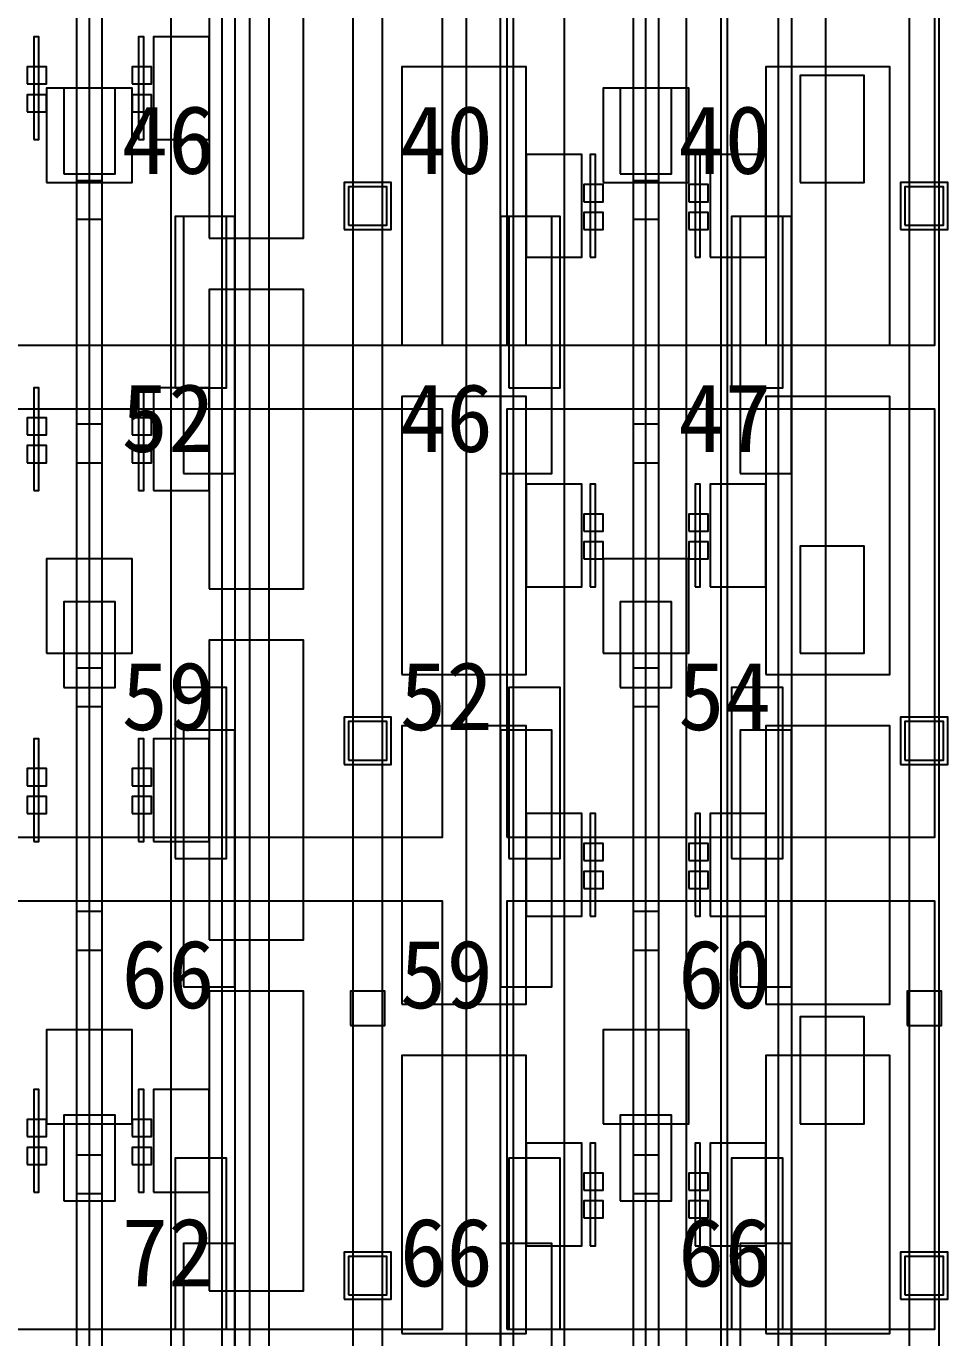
# Model space of a CAD drawing. Header units: metres. Extents: x -1640 to 1560, y -268 to 2338.
# Drawn here: x -256.23 to -234.7, y 991.8 to 1022.45 of the extents above; entities that cross this region are included whole.
import ezdxf

# ---------------------------------------------------------------- set-up
doc = ezdxf.new("R2010")
doc.units = ezdxf.units.M
for name, color, linetype in [('1F_CHL', 4, 'Continuous'), ('1F_PUMP', 2, 'Continuous'), ('1F_SCR', 3, 'Continuous'), ('1F_STRUCT_COLUMN', 8, 'Continuous'), ('2F_CSF_LATERAL_RACK_CONCEPT', 9, 'Continuous'), ('2F_RFG', 5, 'Continuous'), ('2F_STRUCT_COLUMN', 8, 'Continuous'), ('2F_VMB', 6, 'Continuous'), ('3F_CLEANROOM_OVERHEAD_PIPE_DUCT_CONCEPT', 9, 'Continuous'), ('3F_CVD', 3, 'Continuous'), ('3F_DIFF', 4, 'Continuous'), ('3F_EHS_EGRESS_DIST_M', 2, 'Continuous'), ('3F_FOUP', 5, 'Continuous'), ('3F_OHT', 9, 'Continuous'), ('3F_OHTV', 1, 'Continuous'), ('3F_STRUCT_COLUMN', 8, 'Continuous'), ('3F_TBAR', 6, 'Continuous'), ('4F_FFU', 1, 'Continuous'), ('4F_STRUCT_PLENUM_TRUSS_CONCEPT', 9, 'Continuous'), ('5F_CHL', 4, 'Continuous'), ('5F_PUMP', 2, 'Continuous'), ('5F_SCR', 3, 'Continuous'), ('5F_STRUCT_COLUMN', 8, 'Continuous'), ('6F_CSF_LATERAL_RACK_CONCEPT', 9, 'Continuous'), ('6F_RFG', 5, 'Continuous'), ('6F_STRUCT_COLUMN', 8, 'Continuous'), ('6F_VMB', 6, 'Continuous'), ('7F_CLEANROOM_OVERHEAD_PIPE_DUCT_CONCEPT', 9, 'Continuous'), ('7F_CVD', 3, 'Continuous'), ('7F_DIFF', 4, 'Continuous'), ('7F_EHS_EGRESS_DIST_M', 2, 'Continuous'), ('7F_FOUP', 5, 'Continuous'), ('7F_OHT', 9, 'Continuous'), ('7F_OHTV', 1, 'Continuous'), ('7F_STRUCT_COLUMN', 8, 'Continuous'), ('7F_TBAR', 6, 'Continuous'), ('8F_FFU', 1, 'Continuous'), ('8F_STRUCT_PLENUM_TRUSS_CONCEPT', 9, 'Continuous'), ('EHS_TREATED_EXHAUST', 30, 'Continuous'), ('UTIL_ELEC.LV_CONCEPT', 2, 'Continuous'), ('UTIL_PCW.R_CONCEPT', 1, 'Continuous'), ('UTIL_PCW.S_CONCEPT', 6, 'Continuous')]:
    doc.layers.add(name, color=color, linetype=linetype)

msp = doc.modelspace()

# ---------------------------------------------------------------- linework, layer by layer
at = {"layer": '1F_CHL'}
for points in [[(-238.15, 1018.8), (-236.65, 1018.8), (-236.65, 1021.3), (-238.15, 1021.3)], [(-238.15, 1007.8), (-236.65, 1007.8), (-236.65, 1010.3), (-238.15, 1010.3)], [(-238.15, 996.8), (-236.65, 996.8), (-236.65, 999.3), (-238.15, 999.3)]]:
    msp.add_lwpolyline(points, close=True, dxfattribs=at)
at = {"layer": '1F_PUMP'}
for points in [[(-252.75, 1014), (-251.55, 1014), (-251.55, 1018), (-252.75, 1018)], [(-244.95, 1014), (-243.75, 1014), (-243.75, 1018), (-244.95, 1018)], [(-239.75, 1014), (-238.55, 1014), (-238.55, 1018), (-239.75, 1018)], [(-252.75, 1003), (-251.55, 1003), (-251.55, 1007), (-252.75, 1007)], [(-244.95, 1003), (-243.75, 1003), (-243.75, 1007), (-244.95, 1007)], [(-239.75, 1003), (-238.55, 1003), (-238.55, 1007), (-239.75, 1007)], [(-252.75, 992), (-251.55, 992), (-251.55, 996), (-252.75, 996)], [(-244.95, 992), (-243.75, 992), (-243.75, 996), (-244.95, 996)], [(-239.75, 992), (-238.55, 992), (-238.55, 996), (-239.75, 996)]]:
    msp.add_lwpolyline(points, close=True, dxfattribs=at)
at = {"layer": '1F_SCR'}
for points in [[(-255.75, 1018.8), (-253.75, 1018.8), (-253.75, 1021), (-255.75, 1021)], [(-242.75, 1018.8), (-240.75, 1018.8), (-240.75, 1021), (-242.75, 1021)], [(-255.75, 1007.8), (-253.75, 1007.8), (-253.75, 1010), (-255.75, 1010)], [(-242.75, 1007.8), (-240.75, 1007.8), (-240.75, 1010), (-242.75, 1010)], [(-255.75, 996.8), (-253.75, 996.8), (-253.75, 999), (-255.75, 999)], [(-242.75, 996.8), (-240.75, 996.8), (-240.75, 999), (-242.75, 999)]]:
    msp.add_lwpolyline(points, close=True, dxfattribs=at)
at = {"layer": '1F_STRUCT_COLUMN'}
for points in [[(-248.8, 1017.7), (-247.7, 1017.7), (-247.7, 1018.8), (-248.8, 1018.8)], [(-235.8, 1017.7), (-234.7, 1017.7), (-234.7, 1018.8), (-235.8, 1018.8)], [(-248.8, 1005.2), (-247.7, 1005.2), (-247.7, 1006.3), (-248.8, 1006.3)], [(-235.8, 1005.2), (-234.7, 1005.2), (-234.7, 1006.3), (-235.8, 1006.3)], [(-248.8, 992.7), (-247.7, 992.7), (-247.7, 993.8), (-248.8, 993.8)], [(-235.8, 992.7), (-234.7, 992.7), (-234.7, 993.8), (-235.8, 993.8)]]:
    msp.add_lwpolyline(points, close=True, dxfattribs=at)
at = {"layer": '2F_CSF_LATERAL_RACK_CONCEPT'}
for points in [[(-251.35, 891), (-250.55, 891), (-250.55, 1041), (-251.35, 1041)], [(-245.95, 891), (-245.15, 891), (-245.15, 1041), (-245.95, 1041)], [(-238.35, 891), (-237.55, 891), (-237.55, 1041), (-238.35, 1041)]]:
    msp.add_lwpolyline(points, close=True, dxfattribs=at)
at = {"layer": '2F_RFG'}
for points in [[(-252.55, 1012), (-251.35, 1012), (-251.35, 1018), (-252.55, 1018)], [(-245.15, 1012), (-243.95, 1012), (-243.95, 1018), (-245.15, 1018)], [(-239.55, 1012), (-238.35, 1012), (-238.35, 1018), (-239.55, 1018)], [(-252.55, 1000), (-251.35, 1000), (-251.35, 1006), (-252.55, 1006)], [(-245.15, 1000), (-243.95, 1000), (-243.95, 1006), (-245.15, 1006)], [(-239.55, 1000), (-238.35, 1000), (-238.35, 1006), (-239.55, 1006)], [(-252.55, 988), (-251.35, 988), (-251.35, 994), (-252.55, 994)], [(-245.15, 988), (-243.95, 988), (-243.95, 994), (-245.15, 994)], [(-239.55, 988), (-238.35, 988), (-238.35, 994), (-239.55, 994)]]:
    msp.add_lwpolyline(points, close=True, dxfattribs=at)
at = {"layer": '2F_STRUCT_COLUMN'}
for points in [[(-248.7, 1017.8), (-247.8, 1017.8), (-247.8, 1018.7), (-248.7, 1018.7)], [(-235.7, 1017.8), (-234.8, 1017.8), (-234.8, 1018.7), (-235.7, 1018.7)], [(-248.7, 1005.3), (-247.8, 1005.3), (-247.8, 1006.2), (-248.7, 1006.2)], [(-235.7, 1005.3), (-234.8, 1005.3), (-234.8, 1006.2), (-235.7, 1006.2)], [(-248.7, 992.8), (-247.8, 992.8), (-247.8, 993.7), (-248.7, 993.7)], [(-235.7, 992.8), (-234.8, 992.8), (-234.8, 993.7), (-235.7, 993.7)]]:
    msp.add_lwpolyline(points, close=True, dxfattribs=at)
at = {"layer": '2F_VMB'}
for points in [[(-255.35, 1019), (-254.15, 1019), (-254.15, 1021), (-255.35, 1021)], [(-242.35, 1019), (-241.15, 1019), (-241.15, 1021), (-242.35, 1021)], [(-255.35, 1007), (-254.15, 1007), (-254.15, 1009), (-255.35, 1009)], [(-242.35, 1007), (-241.15, 1007), (-241.15, 1009), (-242.35, 1009)], [(-255.35, 995), (-254.15, 995), (-254.15, 997), (-255.35, 997)], [(-242.35, 995), (-241.15, 995), (-241.15, 997), (-242.35, 997)]]:
    msp.add_lwpolyline(points, close=True, dxfattribs=at)
at = {"layer": '3F_CLEANROOM_OVERHEAD_PIPE_DUCT_CONCEPT'}
for points in [[(-252.85, 890), (-251.65, 890), (-251.65, 1042), (-252.85, 1042)], [(-244.85, 890), (-243.65, 890), (-243.65, 1042), (-244.85, 1042)], [(-239.85, 890), (-238.65, 890), (-238.65, 1042), (-239.85, 1042)]]:
    msp.add_lwpolyline(points, close=True, dxfattribs=at)
at = {"layer": '3F_CVD'}
for points in [[(-247.45, 1015), (-244.55, 1015), (-244.55, 1021.5), (-247.45, 1021.5)], [(-238.95, 1015), (-236.05, 1015), (-236.05, 1021.5), (-238.95, 1021.5)], [(-244.55, 1017.05), (-243.25, 1017.05), (-243.25, 1019.45), (-244.55, 1019.45)], [(-240.25, 1017.05), (-238.95, 1017.05), (-238.95, 1019.45), (-240.25, 1019.45)], [(-247.45, 1007.3), (-244.55, 1007.3), (-244.55, 1013.8), (-247.45, 1013.8)], [(-238.95, 1007.3), (-236.05, 1007.3), (-236.05, 1013.8), (-238.95, 1013.8)], [(-244.55, 1009.35), (-243.25, 1009.35), (-243.25, 1011.75), (-244.55, 1011.75)], [(-240.25, 1009.35), (-238.95, 1009.35), (-238.95, 1011.75), (-240.25, 1011.75)], [(-247.45, 999.6), (-244.55, 999.6), (-244.55, 1006.1), (-247.45, 1006.1)], [(-238.95, 999.6), (-236.05, 999.6), (-236.05, 1006.1), (-238.95, 1006.1)], [(-244.55, 1001.65), (-243.25, 1001.65), (-243.25, 1004.05), (-244.55, 1004.05)], [(-240.25, 1001.65), (-238.95, 1001.65), (-238.95, 1004.05), (-240.25, 1004.05)], [(-247.45, 991.9), (-244.55, 991.9), (-244.55, 998.4), (-247.45, 998.4)], [(-238.95, 991.9), (-236.05, 991.9), (-236.05, 998.4), (-238.95, 998.4)], [(-244.55, 993.95), (-243.25, 993.95), (-243.25, 996.35), (-244.55, 996.35)], [(-240.25, 993.95), (-238.95, 993.95), (-238.95, 996.35), (-240.25, 996.35)]]:
    msp.add_lwpolyline(points, close=True, dxfattribs=at)
at = {"layer": '3F_DIFF'}
for points in [[(-251.95, 1017.5), (-249.75, 1017.5), (-249.75, 1024.5), (-251.95, 1024.5)], [(-253.25, 1019.8), (-251.95, 1019.8), (-251.95, 1022.2), (-253.25, 1022.2)], [(-251.95, 1009.3), (-249.75, 1009.3), (-249.75, 1016.3), (-251.95, 1016.3)], [(-253.25, 1011.6), (-251.95, 1011.6), (-251.95, 1014), (-253.25, 1014)], [(-251.95, 1001.1), (-249.75, 1001.1), (-249.75, 1008.1), (-251.95, 1008.1)], [(-253.25, 1003.4), (-251.95, 1003.4), (-251.95, 1005.8), (-253.25, 1005.8)], [(-251.95, 992.9), (-249.75, 992.9), (-249.75, 999.9), (-251.95, 999.9)], [(-253.25, 995.2), (-251.95, 995.2), (-251.95, 997.6), (-253.25, 997.6)]]:
    msp.add_lwpolyline(points, close=True, dxfattribs=at)
at = {"layer": '3F_FOUP'}
for points in [[(-256.2, 1021.1), (-255.75, 1021.1), (-255.75, 1021.5), (-256.2, 1021.5)], [(-253.75, 1021.1), (-253.3, 1021.1), (-253.3, 1021.5), (-253.75, 1021.5)], [(-256.2, 1020.45), (-255.75, 1020.45), (-255.75, 1020.85), (-256.2, 1020.85)], [(-253.75, 1020.45), (-253.3, 1020.45), (-253.3, 1020.85), (-253.75, 1020.85)], [(-243.2, 1018.35), (-242.75, 1018.35), (-242.75, 1018.75), (-243.2, 1018.75)], [(-240.75, 1018.35), (-240.3, 1018.35), (-240.3, 1018.75), (-240.75, 1018.75)], [(-243.2, 1017.7), (-242.75, 1017.7), (-242.75, 1018.1), (-243.2, 1018.1)], [(-240.75, 1017.7), (-240.3, 1017.7), (-240.3, 1018.1), (-240.75, 1018.1)], [(-256.2, 1012.9), (-255.75, 1012.9), (-255.75, 1013.3), (-256.2, 1013.3)], [(-253.75, 1012.9), (-253.3, 1012.9), (-253.3, 1013.3), (-253.75, 1013.3)], [(-256.2, 1012.25), (-255.75, 1012.25), (-255.75, 1012.65), (-256.2, 1012.65)], [(-253.75, 1012.25), (-253.3, 1012.25), (-253.3, 1012.65), (-253.75, 1012.65)], [(-243.2, 1010.65), (-242.75, 1010.65), (-242.75, 1011.05), (-243.2, 1011.05)], [(-240.75, 1010.65), (-240.3, 1010.65), (-240.3, 1011.05), (-240.75, 1011.05)], [(-243.2, 1010), (-242.75, 1010), (-242.75, 1010.4), (-243.2, 1010.4)], [(-240.75, 1010), (-240.3, 1010), (-240.3, 1010.4), (-240.75, 1010.4)], [(-256.2, 1004.7), (-255.75, 1004.7), (-255.75, 1005.1), (-256.2, 1005.1)], [(-253.75, 1004.7), (-253.3, 1004.7), (-253.3, 1005.1), (-253.75, 1005.1)], [(-256.2, 1004.05), (-255.75, 1004.05), (-255.75, 1004.45), (-256.2, 1004.45)], [(-253.75, 1004.05), (-253.3, 1004.05), (-253.3, 1004.45), (-253.75, 1004.45)], [(-243.2, 1002.95), (-242.75, 1002.95), (-242.75, 1003.35), (-243.2, 1003.35)], [(-240.75, 1002.95), (-240.3, 1002.95), (-240.3, 1003.35), (-240.75, 1003.35)], [(-243.2, 1002.3), (-242.75, 1002.3), (-242.75, 1002.7), (-243.2, 1002.7)], [(-240.75, 1002.3), (-240.3, 1002.3), (-240.3, 1002.7), (-240.75, 1002.7)], [(-256.2, 996.5), (-255.75, 996.5), (-255.75, 996.9), (-256.2, 996.9)], [(-253.75, 996.5), (-253.3, 996.5), (-253.3, 996.9), (-253.75, 996.9)], [(-256.2, 995.85), (-255.75, 995.85), (-255.75, 996.25), (-256.2, 996.25)], [(-253.75, 995.85), (-253.3, 995.85), (-253.3, 996.25), (-253.75, 996.25)], [(-243.2, 995.25), (-242.75, 995.25), (-242.75, 995.65), (-243.2, 995.65)], [(-240.75, 995.25), (-240.3, 995.25), (-240.3, 995.65), (-240.75, 995.65)], [(-243.2, 994.6), (-242.75, 994.6), (-242.75, 995), (-243.2, 995)], [(-240.75, 994.6), (-240.3, 994.6), (-240.3, 995), (-240.75, 995)]]:
    msp.add_lwpolyline(points, close=True, dxfattribs=at)
at = {"layer": '3F_OHT'}
for p, q in [((-254.75, 970), (-254.75, 1042)), ((-241.75, 970), (-241.75, 1042))]:
    msp.add_line(p, q, dxfattribs=at)
at = {"layer": '3F_OHTV'}
for points in [[(-255.05, 1017.94), (-254.45, 1017.94), (-254.45, 1018.84), (-255.05, 1018.84)], [(-242.05, 1017.94), (-241.45, 1017.94), (-241.45, 1018.84), (-242.05, 1018.84)], [(-255.05, 1012.25), (-254.45, 1012.25), (-254.45, 1013.15), (-255.05, 1013.15)], [(-242.05, 1012.25), (-241.45, 1012.25), (-241.45, 1013.15), (-242.05, 1013.15)], [(-255.05, 1006.55), (-254.45, 1006.55), (-254.45, 1007.45), (-255.05, 1007.45)], [(-242.05, 1006.55), (-241.45, 1006.55), (-241.45, 1007.45), (-242.05, 1007.45)], [(-255.05, 1000.86), (-254.45, 1000.86), (-254.45, 1001.76), (-255.05, 1001.76)], [(-242.05, 1000.86), (-241.45, 1000.86), (-241.45, 1001.76), (-242.05, 1001.76)], [(-255.05, 995.17), (-254.45, 995.17), (-254.45, 996.07), (-255.05, 996.07)], [(-242.05, 995.17), (-241.45, 995.17), (-241.45, 996.07), (-242.05, 996.07)]]:
    msp.add_lwpolyline(points, close=True, dxfattribs=at)
at = {"layer": '3F_STRUCT_COLUMN'}
for points in [[(-248.65, 999.1), (-247.85, 999.1), (-247.85, 999.9), (-248.65, 999.9)], [(-235.65, 999.1), (-234.85, 999.1), (-234.85, 999.9), (-235.65, 999.9)]]:
    msp.add_lwpolyline(points, close=True, dxfattribs=at)
at = {"layer": '3F_TBAR'}
for points in [[(-256.05, 1019.8), (-255.93, 1019.8), (-255.93, 1022.2), (-256.05, 1022.2)], [(-253.6, 1019.8), (-253.48, 1019.8), (-253.48, 1022.2), (-253.6, 1022.2)], [(-243.05, 1017.05), (-242.93, 1017.05), (-242.93, 1019.45), (-243.05, 1019.45)], [(-240.6, 1017.05), (-240.48, 1017.05), (-240.48, 1019.45), (-240.6, 1019.45)], [(-256.05, 1011.6), (-255.93, 1011.6), (-255.93, 1014), (-256.05, 1014)], [(-253.6, 1011.6), (-253.48, 1011.6), (-253.48, 1014), (-253.6, 1014)], [(-243.05, 1009.35), (-242.93, 1009.35), (-242.93, 1011.75), (-243.05, 1011.75)], [(-240.6, 1009.35), (-240.48, 1009.35), (-240.48, 1011.75), (-240.6, 1011.75)], [(-256.05, 1003.4), (-255.93, 1003.4), (-255.93, 1005.8), (-256.05, 1005.8)], [(-253.6, 1003.4), (-253.48, 1003.4), (-253.48, 1005.8), (-253.6, 1005.8)], [(-243.05, 1001.65), (-242.93, 1001.65), (-242.93, 1004.05), (-243.05, 1004.05)], [(-240.6, 1001.65), (-240.48, 1001.65), (-240.48, 1004.05), (-240.6, 1004.05)], [(-256.05, 995.2), (-255.93, 995.2), (-255.93, 997.6), (-256.05, 997.6)], [(-253.6, 995.2), (-253.48, 995.2), (-253.48, 997.6), (-253.6, 997.6)], [(-243.05, 993.95), (-242.93, 993.95), (-242.93, 996.35), (-243.05, 996.35)], [(-240.6, 993.95), (-240.48, 993.95), (-240.48, 996.35), (-240.6, 996.35)]]:
    msp.add_lwpolyline(points, close=True, dxfattribs=at)
at = {"layer": '4F_FFU'}
for points in [[(-256.5, 1015), (-246.5, 1015), (-246.5, 1025), (-256.5, 1025)], [(-245, 1015), (-235, 1015), (-235, 1025), (-245, 1025)], [(-256.5, 1003.5), (-246.5, 1003.5), (-246.5, 1013.5), (-256.5, 1013.5)], [(-245, 1003.5), (-235, 1003.5), (-235, 1013.5), (-245, 1013.5)], [(-256.5, 992), (-246.5, 992), (-246.5, 1002), (-256.5, 1002)], [(-245, 992), (-235, 992), (-235, 1002), (-245, 1002)]]:
    msp.add_lwpolyline(points, close=True, dxfattribs=at)
at = {"layer": '4F_STRUCT_PLENUM_TRUSS_CONCEPT'}
for points in [[(-248.6, 887), (-247.9, 887), (-247.9, 1045), (-248.6, 1045)], [(-235.6, 887), (-234.9, 887), (-234.9, 1045), (-235.6, 1045)]]:
    msp.add_lwpolyline(points, close=True, dxfattribs=at)
at = {"layer": '5F_CHL'}
for points in [[(-238.15, 1018.8), (-236.65, 1018.8), (-236.65, 1021.3), (-238.15, 1021.3)], [(-238.15, 1007.8), (-236.65, 1007.8), (-236.65, 1010.3), (-238.15, 1010.3)], [(-238.15, 996.8), (-236.65, 996.8), (-236.65, 999.3), (-238.15, 999.3)]]:
    msp.add_lwpolyline(points, close=True, dxfattribs=at)
at = {"layer": '5F_PUMP'}
for points in [[(-252.75, 1014), (-251.55, 1014), (-251.55, 1018), (-252.75, 1018)], [(-244.95, 1014), (-243.75, 1014), (-243.75, 1018), (-244.95, 1018)], [(-239.75, 1014), (-238.55, 1014), (-238.55, 1018), (-239.75, 1018)], [(-252.75, 1003), (-251.55, 1003), (-251.55, 1007), (-252.75, 1007)], [(-244.95, 1003), (-243.75, 1003), (-243.75, 1007), (-244.95, 1007)], [(-239.75, 1003), (-238.55, 1003), (-238.55, 1007), (-239.75, 1007)], [(-252.75, 992), (-251.55, 992), (-251.55, 996), (-252.75, 996)], [(-244.95, 992), (-243.75, 992), (-243.75, 996), (-244.95, 996)], [(-239.75, 992), (-238.55, 992), (-238.55, 996), (-239.75, 996)]]:
    msp.add_lwpolyline(points, close=True, dxfattribs=at)
at = {"layer": '5F_SCR'}
for points in [[(-255.75, 1018.8), (-253.75, 1018.8), (-253.75, 1021), (-255.75, 1021)], [(-242.75, 1018.8), (-240.75, 1018.8), (-240.75, 1021), (-242.75, 1021)], [(-255.75, 1007.8), (-253.75, 1007.8), (-253.75, 1010), (-255.75, 1010)], [(-242.75, 1007.8), (-240.75, 1007.8), (-240.75, 1010), (-242.75, 1010)], [(-255.75, 996.8), (-253.75, 996.8), (-253.75, 999), (-255.75, 999)], [(-242.75, 996.8), (-240.75, 996.8), (-240.75, 999), (-242.75, 999)]]:
    msp.add_lwpolyline(points, close=True, dxfattribs=at)
at = {"layer": '5F_STRUCT_COLUMN'}
for points in [[(-248.8, 1017.7), (-247.7, 1017.7), (-247.7, 1018.8), (-248.8, 1018.8)], [(-235.8, 1017.7), (-234.7, 1017.7), (-234.7, 1018.8), (-235.8, 1018.8)], [(-248.8, 1005.2), (-247.7, 1005.2), (-247.7, 1006.3), (-248.8, 1006.3)], [(-235.8, 1005.2), (-234.7, 1005.2), (-234.7, 1006.3), (-235.8, 1006.3)], [(-248.8, 992.7), (-247.7, 992.7), (-247.7, 993.8), (-248.8, 993.8)], [(-235.8, 992.7), (-234.7, 992.7), (-234.7, 993.8), (-235.8, 993.8)]]:
    msp.add_lwpolyline(points, close=True, dxfattribs=at)
at = {"layer": '6F_CSF_LATERAL_RACK_CONCEPT'}
for points in [[(-251.35, 891), (-250.55, 891), (-250.55, 1041), (-251.35, 1041)], [(-245.95, 891), (-245.15, 891), (-245.15, 1041), (-245.95, 1041)], [(-238.35, 891), (-237.55, 891), (-237.55, 1041), (-238.35, 1041)]]:
    msp.add_lwpolyline(points, close=True, dxfattribs=at)
at = {"layer": '6F_RFG'}
for points in [[(-252.55, 1012), (-251.35, 1012), (-251.35, 1018), (-252.55, 1018)], [(-245.15, 1012), (-243.95, 1012), (-243.95, 1018), (-245.15, 1018)], [(-239.55, 1012), (-238.35, 1012), (-238.35, 1018), (-239.55, 1018)], [(-252.55, 1000), (-251.35, 1000), (-251.35, 1006), (-252.55, 1006)], [(-245.15, 1000), (-243.95, 1000), (-243.95, 1006), (-245.15, 1006)], [(-239.55, 1000), (-238.35, 1000), (-238.35, 1006), (-239.55, 1006)], [(-252.55, 988), (-251.35, 988), (-251.35, 994), (-252.55, 994)], [(-245.15, 988), (-243.95, 988), (-243.95, 994), (-245.15, 994)], [(-239.55, 988), (-238.35, 988), (-238.35, 994), (-239.55, 994)]]:
    msp.add_lwpolyline(points, close=True, dxfattribs=at)
at = {"layer": '6F_STRUCT_COLUMN'}
for points in [[(-248.7, 1017.8), (-247.8, 1017.8), (-247.8, 1018.7), (-248.7, 1018.7)], [(-235.7, 1017.8), (-234.8, 1017.8), (-234.8, 1018.7), (-235.7, 1018.7)], [(-248.7, 1005.3), (-247.8, 1005.3), (-247.8, 1006.2), (-248.7, 1006.2)], [(-235.7, 1005.3), (-234.8, 1005.3), (-234.8, 1006.2), (-235.7, 1006.2)], [(-248.7, 992.8), (-247.8, 992.8), (-247.8, 993.7), (-248.7, 993.7)], [(-235.7, 992.8), (-234.8, 992.8), (-234.8, 993.7), (-235.7, 993.7)]]:
    msp.add_lwpolyline(points, close=True, dxfattribs=at)
at = {"layer": '6F_VMB'}
for points in [[(-255.35, 1019), (-254.15, 1019), (-254.15, 1021), (-255.35, 1021)], [(-242.35, 1019), (-241.15, 1019), (-241.15, 1021), (-242.35, 1021)], [(-255.35, 1007), (-254.15, 1007), (-254.15, 1009), (-255.35, 1009)], [(-242.35, 1007), (-241.15, 1007), (-241.15, 1009), (-242.35, 1009)], [(-255.35, 995), (-254.15, 995), (-254.15, 997), (-255.35, 997)], [(-242.35, 995), (-241.15, 995), (-241.15, 997), (-242.35, 997)]]:
    msp.add_lwpolyline(points, close=True, dxfattribs=at)
at = {"layer": '7F_CLEANROOM_OVERHEAD_PIPE_DUCT_CONCEPT'}
for points in [[(-252.85, 890), (-251.65, 890), (-251.65, 1042), (-252.85, 1042)], [(-244.85, 890), (-243.65, 890), (-243.65, 1042), (-244.85, 1042)], [(-239.85, 890), (-238.65, 890), (-238.65, 1042), (-239.85, 1042)]]:
    msp.add_lwpolyline(points, close=True, dxfattribs=at)
at = {"layer": '7F_CVD'}
for points in [[(-247.45, 1015), (-244.55, 1015), (-244.55, 1021.5), (-247.45, 1021.5)], [(-238.95, 1015), (-236.05, 1015), (-236.05, 1021.5), (-238.95, 1021.5)], [(-244.55, 1017.05), (-243.25, 1017.05), (-243.25, 1019.45), (-244.55, 1019.45)], [(-240.25, 1017.05), (-238.95, 1017.05), (-238.95, 1019.45), (-240.25, 1019.45)], [(-247.45, 1007.3), (-244.55, 1007.3), (-244.55, 1013.8), (-247.45, 1013.8)], [(-238.95, 1007.3), (-236.05, 1007.3), (-236.05, 1013.8), (-238.95, 1013.8)], [(-244.55, 1009.35), (-243.25, 1009.35), (-243.25, 1011.75), (-244.55, 1011.75)], [(-240.25, 1009.35), (-238.95, 1009.35), (-238.95, 1011.75), (-240.25, 1011.75)], [(-247.45, 999.6), (-244.55, 999.6), (-244.55, 1006.1), (-247.45, 1006.1)], [(-238.95, 999.6), (-236.05, 999.6), (-236.05, 1006.1), (-238.95, 1006.1)], [(-244.55, 1001.65), (-243.25, 1001.65), (-243.25, 1004.05), (-244.55, 1004.05)], [(-240.25, 1001.65), (-238.95, 1001.65), (-238.95, 1004.05), (-240.25, 1004.05)], [(-247.45, 991.9), (-244.55, 991.9), (-244.55, 998.4), (-247.45, 998.4)], [(-238.95, 991.9), (-236.05, 991.9), (-236.05, 998.4), (-238.95, 998.4)], [(-244.55, 993.95), (-243.25, 993.95), (-243.25, 996.35), (-244.55, 996.35)], [(-240.25, 993.95), (-238.95, 993.95), (-238.95, 996.35), (-240.25, 996.35)]]:
    msp.add_lwpolyline(points, close=True, dxfattribs=at)
at = {"layer": '7F_DIFF'}
for points in [[(-251.95, 1017.5), (-249.75, 1017.5), (-249.75, 1024.5), (-251.95, 1024.5)], [(-253.25, 1019.8), (-251.95, 1019.8), (-251.95, 1022.2), (-253.25, 1022.2)], [(-251.95, 1009.3), (-249.75, 1009.3), (-249.75, 1016.3), (-251.95, 1016.3)], [(-253.25, 1011.6), (-251.95, 1011.6), (-251.95, 1014), (-253.25, 1014)], [(-251.95, 1001.1), (-249.75, 1001.1), (-249.75, 1008.1), (-251.95, 1008.1)], [(-253.25, 1003.4), (-251.95, 1003.4), (-251.95, 1005.8), (-253.25, 1005.8)], [(-251.95, 992.9), (-249.75, 992.9), (-249.75, 999.9), (-251.95, 999.9)], [(-253.25, 995.2), (-251.95, 995.2), (-251.95, 997.6), (-253.25, 997.6)]]:
    msp.add_lwpolyline(points, close=True, dxfattribs=at)
at = {"layer": '7F_FOUP'}
for points in [[(-256.2, 1021.1), (-255.75, 1021.1), (-255.75, 1021.5), (-256.2, 1021.5)], [(-253.75, 1021.1), (-253.3, 1021.1), (-253.3, 1021.5), (-253.75, 1021.5)], [(-256.2, 1020.45), (-255.75, 1020.45), (-255.75, 1020.85), (-256.2, 1020.85)], [(-253.75, 1020.45), (-253.3, 1020.45), (-253.3, 1020.85), (-253.75, 1020.85)], [(-243.2, 1018.35), (-242.75, 1018.35), (-242.75, 1018.75), (-243.2, 1018.75)], [(-240.75, 1018.35), (-240.3, 1018.35), (-240.3, 1018.75), (-240.75, 1018.75)], [(-243.2, 1017.7), (-242.75, 1017.7), (-242.75, 1018.1), (-243.2, 1018.1)], [(-240.75, 1017.7), (-240.3, 1017.7), (-240.3, 1018.1), (-240.75, 1018.1)], [(-256.2, 1012.9), (-255.75, 1012.9), (-255.75, 1013.3), (-256.2, 1013.3)], [(-253.75, 1012.9), (-253.3, 1012.9), (-253.3, 1013.3), (-253.75, 1013.3)], [(-256.2, 1012.25), (-255.75, 1012.25), (-255.75, 1012.65), (-256.2, 1012.65)], [(-253.75, 1012.25), (-253.3, 1012.25), (-253.3, 1012.65), (-253.75, 1012.65)], [(-243.2, 1010.65), (-242.75, 1010.65), (-242.75, 1011.05), (-243.2, 1011.05)], [(-240.75, 1010.65), (-240.3, 1010.65), (-240.3, 1011.05), (-240.75, 1011.05)], [(-243.2, 1010), (-242.75, 1010), (-242.75, 1010.4), (-243.2, 1010.4)], [(-240.75, 1010), (-240.3, 1010), (-240.3, 1010.4), (-240.75, 1010.4)], [(-256.2, 1004.7), (-255.75, 1004.7), (-255.75, 1005.1), (-256.2, 1005.1)], [(-253.75, 1004.7), (-253.3, 1004.7), (-253.3, 1005.1), (-253.75, 1005.1)], [(-256.2, 1004.05), (-255.75, 1004.05), (-255.75, 1004.45), (-256.2, 1004.45)], [(-253.75, 1004.05), (-253.3, 1004.05), (-253.3, 1004.45), (-253.75, 1004.45)], [(-243.2, 1002.95), (-242.75, 1002.95), (-242.75, 1003.35), (-243.2, 1003.35)], [(-240.75, 1002.95), (-240.3, 1002.95), (-240.3, 1003.35), (-240.75, 1003.35)], [(-243.2, 1002.3), (-242.75, 1002.3), (-242.75, 1002.7), (-243.2, 1002.7)], [(-240.75, 1002.3), (-240.3, 1002.3), (-240.3, 1002.7), (-240.75, 1002.7)], [(-256.2, 996.5), (-255.75, 996.5), (-255.75, 996.9), (-256.2, 996.9)], [(-253.75, 996.5), (-253.3, 996.5), (-253.3, 996.9), (-253.75, 996.9)], [(-256.2, 995.85), (-255.75, 995.85), (-255.75, 996.25), (-256.2, 996.25)], [(-253.75, 995.85), (-253.3, 995.85), (-253.3, 996.25), (-253.75, 996.25)], [(-243.2, 995.25), (-242.75, 995.25), (-242.75, 995.65), (-243.2, 995.65)], [(-240.75, 995.25), (-240.3, 995.25), (-240.3, 995.65), (-240.75, 995.65)], [(-243.2, 994.6), (-242.75, 994.6), (-242.75, 995), (-243.2, 995)], [(-240.75, 994.6), (-240.3, 994.6), (-240.3, 995), (-240.75, 995)]]:
    msp.add_lwpolyline(points, close=True, dxfattribs=at)
at = {"layer": '7F_OHT'}
for p, q in [((-254.75, 970), (-254.75, 1042)), ((-241.75, 970), (-241.75, 1042))]:
    msp.add_line(p, q, dxfattribs=at)
at = {"layer": '7F_OHTV'}
for points in [[(-255.05, 1017.94), (-254.45, 1017.94), (-254.45, 1018.84), (-255.05, 1018.84)], [(-242.05, 1017.94), (-241.45, 1017.94), (-241.45, 1018.84), (-242.05, 1018.84)], [(-255.05, 1012.25), (-254.45, 1012.25), (-254.45, 1013.15), (-255.05, 1013.15)], [(-242.05, 1012.25), (-241.45, 1012.25), (-241.45, 1013.15), (-242.05, 1013.15)], [(-255.05, 1006.55), (-254.45, 1006.55), (-254.45, 1007.45), (-255.05, 1007.45)], [(-242.05, 1006.55), (-241.45, 1006.55), (-241.45, 1007.45), (-242.05, 1007.45)], [(-255.05, 1000.86), (-254.45, 1000.86), (-254.45, 1001.76), (-255.05, 1001.76)], [(-242.05, 1000.86), (-241.45, 1000.86), (-241.45, 1001.76), (-242.05, 1001.76)], [(-255.05, 995.17), (-254.45, 995.17), (-254.45, 996.07), (-255.05, 996.07)], [(-242.05, 995.17), (-241.45, 995.17), (-241.45, 996.07), (-242.05, 996.07)]]:
    msp.add_lwpolyline(points, close=True, dxfattribs=at)
at = {"layer": '7F_STRUCT_COLUMN'}
for points in [[(-248.65, 999.1), (-247.85, 999.1), (-247.85, 999.9), (-248.65, 999.9)], [(-235.65, 999.1), (-234.85, 999.1), (-234.85, 999.9), (-235.65, 999.9)]]:
    msp.add_lwpolyline(points, close=True, dxfattribs=at)
at = {"layer": '7F_TBAR'}
for points in [[(-256.05, 1019.8), (-255.93, 1019.8), (-255.93, 1022.2), (-256.05, 1022.2)], [(-253.6, 1019.8), (-253.48, 1019.8), (-253.48, 1022.2), (-253.6, 1022.2)], [(-243.05, 1017.05), (-242.93, 1017.05), (-242.93, 1019.45), (-243.05, 1019.45)], [(-240.6, 1017.05), (-240.48, 1017.05), (-240.48, 1019.45), (-240.6, 1019.45)], [(-256.05, 1011.6), (-255.93, 1011.6), (-255.93, 1014), (-256.05, 1014)], [(-253.6, 1011.6), (-253.48, 1011.6), (-253.48, 1014), (-253.6, 1014)], [(-243.05, 1009.35), (-242.93, 1009.35), (-242.93, 1011.75), (-243.05, 1011.75)], [(-240.6, 1009.35), (-240.48, 1009.35), (-240.48, 1011.75), (-240.6, 1011.75)], [(-256.05, 1003.4), (-255.93, 1003.4), (-255.93, 1005.8), (-256.05, 1005.8)], [(-253.6, 1003.4), (-253.48, 1003.4), (-253.48, 1005.8), (-253.6, 1005.8)], [(-243.05, 1001.65), (-242.93, 1001.65), (-242.93, 1004.05), (-243.05, 1004.05)], [(-240.6, 1001.65), (-240.48, 1001.65), (-240.48, 1004.05), (-240.6, 1004.05)], [(-256.05, 995.2), (-255.93, 995.2), (-255.93, 997.6), (-256.05, 997.6)], [(-253.6, 995.2), (-253.48, 995.2), (-253.48, 997.6), (-253.6, 997.6)], [(-243.05, 993.95), (-242.93, 993.95), (-242.93, 996.35), (-243.05, 996.35)], [(-240.6, 993.95), (-240.48, 993.95), (-240.48, 996.35), (-240.6, 996.35)]]:
    msp.add_lwpolyline(points, close=True, dxfattribs=at)
at = {"layer": '8F_FFU'}
for points in [[(-256.5, 1015), (-246.5, 1015), (-246.5, 1025), (-256.5, 1025)], [(-245, 1015), (-235, 1015), (-235, 1025), (-245, 1025)], [(-256.5, 1003.5), (-246.5, 1003.5), (-246.5, 1013.5), (-256.5, 1013.5)], [(-245, 1003.5), (-235, 1003.5), (-235, 1013.5), (-245, 1013.5)], [(-256.5, 992), (-246.5, 992), (-246.5, 1002), (-256.5, 1002)], [(-245, 992), (-235, 992), (-235, 1002), (-245, 1002)]]:
    msp.add_lwpolyline(points, close=True, dxfattribs=at)
at = {"layer": '8F_STRUCT_PLENUM_TRUSS_CONCEPT'}
for points in [[(-248.6, 887), (-247.9, 887), (-247.9, 1045), (-248.6, 1045)], [(-235.6, 887), (-234.9, 887), (-234.9, 1045), (-235.6, 1045)]]:
    msp.add_lwpolyline(points, close=True, dxfattribs=at)
at = {"layer": 'EHS_TREATED_EXHAUST'}
for points in [[(-255.05, 891), (-254.45, 891), (-254.45, 1053), (-255.05, 1053)], [(-255.05, 891), (-254.45, 891), (-254.45, 1053), (-255.05, 1053)], [(-242.05, 891), (-241.45, 891), (-241.45, 1053), (-242.05, 1053)], [(-242.05, 891), (-241.45, 891), (-241.45, 1053), (-242.05, 1053)]]:
    msp.add_lwpolyline(points, close=True, dxfattribs=at)
at = {"layer": 'UTIL_ELEC.LV_CONCEPT'}
msp.add_line((-251, 892.7), (-251, 1053.3), dxfattribs=at)
msp.add_line((-251, 892.7), (-251, 1053.3), dxfattribs=at)
at = {"layer": 'UTIL_PCW.R_CONCEPT'}
msp.add_line((-239.995, 892.77), (-239.995, 1039.22), dxfattribs=at)
msp.add_line((-239.995, 892.77), (-239.995, 1039.22), dxfattribs=at)
at = {"layer": 'UTIL_PCW.S_CONCEPT'}
msp.add_line((-240.805, 892.77), (-240.805, 1039.22), dxfattribs=at)
msp.add_line((-240.805, 892.77), (-240.805, 1039.22), dxfattribs=at)

# ---------------------------------------------------------------- texts
at = {"layer": '3F_EHS_EGRESS_DIST_M'}
for s, p in [('46', (-254, 1019)), ('40', (-247.5, 1019)), ('40', (-241, 1019)), ('52', (-254, 1012.5)), ('46', (-247.5, 1012.5)), ('47', (-241, 1012.5)), ('59', (-254, 1006)), ('52', (-247.5, 1006)), ('54', (-241, 1006)), ('66', (-254, 999.5)), ('59', (-247.5, 999.5)), ('60', (-241, 999.5)), ('72', (-254, 993)), ('66', (-247.5, 993)), ('66', (-241, 993))]:
    msp.add_text(s, height=1.6, dxfattribs=at).set_placement(p)
at = {"layer": '7F_EHS_EGRESS_DIST_M'}
for s, p in [('46', (-254, 1019)), ('40', (-247.5, 1019)), ('40', (-241, 1019)), ('52', (-254, 1012.5)), ('46', (-247.5, 1012.5)), ('47', (-241, 1012.5)), ('59', (-254, 1006)), ('52', (-247.5, 1006)), ('54', (-241, 1006)), ('66', (-254, 999.5)), ('59', (-247.5, 999.5)), ('60', (-241, 999.5)), ('72', (-254, 993)), ('66', (-247.5, 993)), ('66', (-241, 993))]:
    msp.add_text(s, height=1.6, dxfattribs=at).set_placement(p)

doc.saveas('drawing.dxf')
